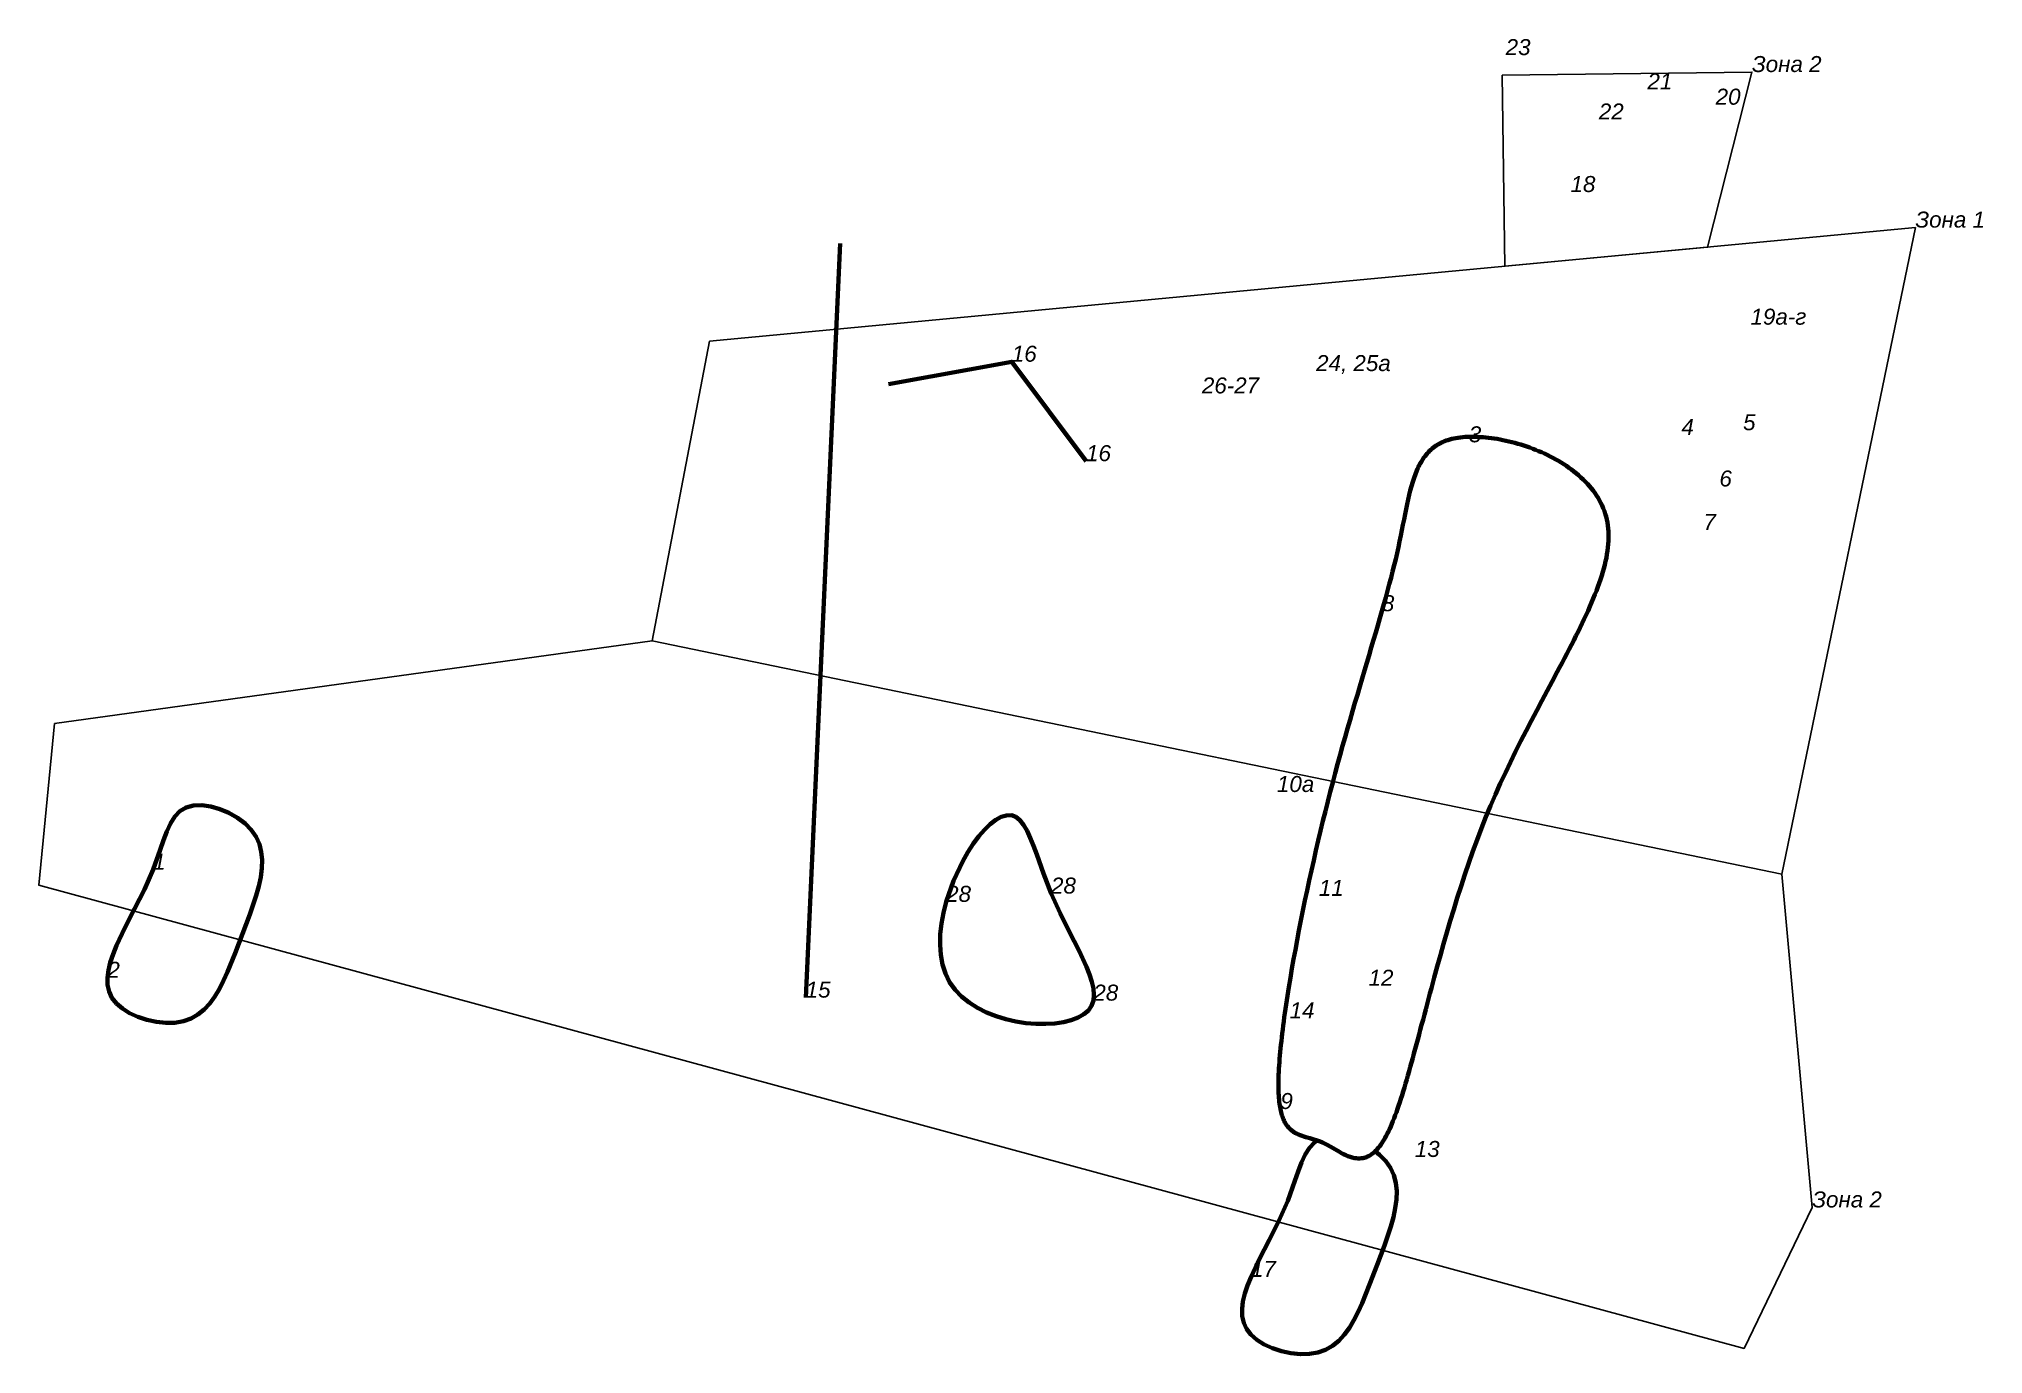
# Model space of a CAD drawing. Header units: metres. Extents: x 3073.1 to 3121.7, y 1684.5 to 1717.4.
import ezdxf

# ---------------------------------------------------------------- set-up
doc = ezdxf.new("R2010")
doc.units = ezdxf.units.M
for name, color, linetype in [('зоны', 6, 'Continuous'), ('контуры', 2, 'Continuous'), ('номера', 3, 'Continuous'), ('полосы', 5, 'Continuous')]:
    doc.layers.add(name, color=color, linetype=linetype)
doc.styles.add('Древний курсив', font='ariali.ttf', dxfattribs={"height": 0.875})

msp = doc.modelspace()

# ---------------------------------------------------------------- linework, layer by layer
at = {"layer": 'зоны'}
msp.add_lwpolyline([(3109.738, 1711.686), (3109.675, 1716.459), (3115.914, 1716.541), (3114.803, 1712.163)], close=True, dxfattribs=at)
for points in [[(3089.869, 1709.815), (3119.998, 1712.653), (3116.663, 1696.492), (3088.432, 1702.319), (3089.869, 1709.815)], [(3117.421, 1688.159), (3116.663, 1696.492), (3088.432, 1702.319), (3073.501, 1700.256), (3073.11, 1696.215), (3115.715, 1684.635), (3117.421, 1688.159)]]:
    msp.add_lwpolyline(points, dxfattribs=at)
at = {"layer": 'контуры', "lineweight": 70}
for points in [[(3106.917, 1690.249), (3106.944, 1690.317), (3106.972, 1690.389), (3107.001, 1690.463), (3107.029, 1690.54), (3107.057, 1690.62), (3107.085, 1690.703), (3107.114, 1690.788), (3107.142, 1690.877), (3107.171, 1690.968), (3107.2, 1691.061), (3107.229, 1691.157), (3107.258, 1691.255), (3107.287, 1691.356), (3107.317, 1691.459), (3107.347, 1691.564), (3107.377, 1691.672), (3107.407, 1691.781), (3107.437, 1691.893), (3107.468, 1692.007), (3107.5, 1692.122), (3107.531, 1692.24), (3107.563, 1692.359), (3107.595, 1692.48), (3107.627, 1692.603), (3107.66, 1692.728), (3107.694, 1692.853), (3107.727, 1692.981), (3107.761, 1693.11), (3107.796, 1693.24), (3107.831, 1693.372), (3107.866, 1693.505), (3107.902, 1693.639), (3107.975, 1693.911), (3108.05, 1694.186), (3108.128, 1694.466), (3108.207, 1694.748), (3108.289, 1695.033), (3108.374, 1695.321), (3108.461, 1695.609), (3108.551, 1695.899), (3108.644, 1696.19), (3108.739, 1696.481), (3108.838, 1696.771), (3108.94, 1697.061), (3109.046, 1697.349), (3109.154, 1697.636), (3109.267, 1697.92), (3109.383, 1698.201), (3109.502, 1698.479), (3109.625, 1698.754), (3109.751, 1699.026), (3109.878, 1699.294), (3110.008, 1699.558), (3110.139, 1699.819), (3110.27, 1700.077), (3110.402, 1700.331), (3110.534, 1700.581), (3110.664, 1700.827), (3110.794, 1701.07), (3110.921, 1701.309), (3111.047, 1701.544), (3111.108, 1701.66), (3111.169, 1701.775), (3111.229, 1701.889), (3111.288, 1702.002), (3111.347, 1702.114), (3111.404, 1702.225), (3111.46, 1702.335), (3111.515, 1702.444), (3111.568, 1702.552), (3111.621, 1702.659), (3111.672, 1702.765), (3111.722, 1702.87), (3111.77, 1702.974), (3111.817, 1703.076), (3111.862, 1703.178), (3111.905, 1703.279), (3111.947, 1703.378), (3111.987, 1703.477), (3112.025, 1703.574), (3112.061, 1703.67), (3112.095, 1703.765), (3112.128, 1703.859), (3112.158, 1703.952), (3112.186, 1704.044), (3112.211, 1704.135), (3112.235, 1704.224), (3112.256, 1704.313), (3112.275, 1704.4), (3112.291, 1704.486), (3112.304, 1704.571), (3112.315, 1704.655), (3112.324, 1704.737), (3112.329, 1704.819), (3112.332, 1704.899), (3112.332, 1704.978), (3112.329, 1705.056), (3112.323, 1705.133), (3112.315, 1705.208), (3112.302, 1705.283), (3112.287, 1705.356), (3112.269, 1705.427), (3112.248, 1705.498), (3112.225, 1705.567), (3112.198, 1705.636), (3112.169, 1705.702), (3112.137, 1705.768), (3112.103, 1705.833), (3112.067, 1705.896), (3112.028, 1705.958), (3111.986, 1706.019), (3111.943, 1706.078), (3111.897, 1706.136), (3111.85, 1706.193), (3111.8, 1706.249), (3111.748, 1706.304), (3111.695, 1706.357), (3111.64, 1706.409), (3111.583, 1706.46), (3111.525, 1706.509), (3111.465, 1706.557), (3111.403, 1706.604), (3111.341, 1706.65), (3111.277, 1706.694), (3111.211, 1706.737), (3111.145, 1706.779), (3111.077, 1706.819), (3111.009, 1706.859), (3110.94, 1706.897), (3110.869, 1706.933), (3110.798, 1706.969), (3110.727, 1707.003), (3110.654, 1707.035), (3110.581, 1707.067), (3110.508, 1707.097), (3110.434, 1707.126), (3110.36, 1707.153), (3110.286, 1707.18), (3110.212, 1707.204), (3110.137, 1707.228), (3110.062, 1707.25), (3109.988, 1707.271), (3109.914, 1707.291), (3109.839, 1707.309), (3109.766, 1707.326), (3109.692, 1707.342), (3109.619, 1707.356), (3109.547, 1707.369), (3109.475, 1707.38), (3109.403, 1707.391), (3109.333, 1707.4), (3109.263, 1707.407), (3109.194, 1707.413), (3109.126, 1707.418), (3109.06, 1707.422), (3108.994, 1707.424), (3108.929, 1707.425), (3108.866, 1707.424), (3108.804, 1707.422), (3108.744, 1707.419), (3108.685, 1707.414), (3108.627, 1707.408), (3108.572, 1707.4), (3108.517, 1707.391), (3108.465, 1707.381), (3108.414, 1707.37), (3108.365, 1707.357), (3108.318, 1707.342), (3108.272, 1707.327), (3108.227, 1707.31), (3108.184, 1707.292), (3108.143, 1707.272), (3108.103, 1707.251), (3108.064, 1707.229), (3108.026, 1707.206), (3107.99, 1707.181), (3107.955, 1707.155), (3107.922, 1707.128), (3107.889, 1707.1), (3107.858, 1707.07), (3107.828, 1707.04), (3107.799, 1707.008), (3107.771, 1706.975), (3107.744, 1706.94), (3107.718, 1706.905), (3107.693, 1706.868), (3107.669, 1706.831), (3107.645, 1706.792), (3107.623, 1706.752), (3107.601, 1706.711), (3107.58, 1706.669), (3107.56, 1706.626), (3107.541, 1706.581), (3107.504, 1706.49), (3107.469, 1706.394), (3107.437, 1706.294), (3107.406, 1706.19), (3107.377, 1706.082), (3107.349, 1705.971), (3107.323, 1705.856), (3107.296, 1705.737), (3107.271, 1705.614), (3107.245, 1705.488), (3107.219, 1705.359), (3107.193, 1705.226), (3107.166, 1705.091), (3107.138, 1704.952), (3107.109, 1704.81), (3107.078, 1704.665), (3107.045, 1704.517), (3107.011, 1704.367), (3106.974, 1704.214), (3106.935, 1704.058), (3106.895, 1703.899), (3106.852, 1703.737), (3106.808, 1703.573), (3106.762, 1703.406), (3106.715, 1703.236), (3106.666, 1703.063), (3106.616, 1702.888), (3106.564, 1702.709), (3106.511, 1702.528), (3106.457, 1702.344), (3106.402, 1702.158), (3106.346, 1701.968), (3106.289, 1701.775), (3106.231, 1701.58), (3106.172, 1701.382), (3106.113, 1701.181), (3106.053, 1700.977), (3105.992, 1700.771), (3105.932, 1700.561), (3105.87, 1700.349), (3105.809, 1700.133), (3105.747, 1699.915), (3105.685, 1699.694), (3105.623, 1699.47), (3105.561, 1699.243), (3105.499, 1699.014), (3105.438, 1698.781), (3105.376, 1698.546), (3105.316, 1698.307), (3105.255, 1698.066), (3105.195, 1697.822), (3105.136, 1697.576), (3105.077, 1697.329), (3105.019, 1697.08), (3104.962, 1696.83), (3104.851, 1696.329), (3104.797, 1696.078), (3104.745, 1695.828), (3104.694, 1695.579), (3104.644, 1695.332), (3104.595, 1695.086), (3104.549, 1694.842), (3104.504, 1694.601), (3104.46, 1694.363), (3104.419, 1694.128), (3104.38, 1693.897), (3104.342, 1693.669), (3104.324, 1693.558), (3104.307, 1693.447), (3104.29, 1693.337), (3104.274, 1693.229), (3104.258, 1693.122), (3104.243, 1693.016), (3104.228, 1692.912), (3104.215, 1692.81), (3104.201, 1692.708), (3104.189, 1692.609), (3104.177, 1692.511), (3104.165, 1692.414), (3104.155, 1692.319), (3104.145, 1692.227), (3104.135, 1692.135), (3104.127, 1692.046), (3104.119, 1691.959), (3104.112, 1691.873), (3104.105, 1691.79), (3104.1, 1691.708), (3104.095, 1691.629), (3104.09, 1691.552), (3104.087, 1691.477), (3104.084, 1691.404), (3104.083, 1691.333), (3104.082, 1691.265), (3104.081, 1691.199), (3104.082, 1691.136), (3104.083, 1691.075), (3104.086, 1691.016), (3104.088, 1690.959), (3104.092, 1690.905), (3104.097, 1690.852), (3104.102, 1690.802), (3104.108, 1690.753), (3104.114, 1690.707), (3104.122, 1690.662), (3104.13, 1690.619), (3104.138, 1690.578), (3104.148, 1690.539), (3104.158, 1690.502), (3104.168, 1690.466), (3104.18, 1690.432), (3104.191, 1690.399), (3104.204, 1690.368), (3104.217, 1690.339), (3104.231, 1690.311), (3104.245, 1690.284), (3104.259, 1690.258), (3104.275, 1690.234), (3104.29, 1690.211), (3104.307, 1690.19), (3104.341, 1690.15), (3104.377, 1690.114), (3104.414, 1690.082), (3104.454, 1690.053), (3104.495, 1690.028), (3104.537, 1690.005), (3104.581, 1689.985), (3104.626, 1689.966), (3104.672, 1689.949), (3104.72, 1689.934), (3104.768, 1689.919), (3104.867, 1689.889), (3104.97, 1689.859), (3105.021, 1689.842), (3105.074, 1689.824), (3105.126, 1689.804), (3105.179, 1689.781), (3105.232, 1689.756), (3105.285, 1689.729), (3105.391, 1689.671), (3105.604, 1689.548), (3105.658, 1689.519), (3105.711, 1689.492), (3105.765, 1689.466), (3105.819, 1689.444), (3105.873, 1689.424), (3105.927, 1689.408), (3105.981, 1689.395), (3106.035, 1689.387), (3106.062, 1689.385), (3106.09, 1689.385), (3106.117, 1689.385), (3106.144, 1689.387), (3106.171, 1689.39), (3106.199, 1689.395), (3106.226, 1689.402), (3106.253, 1689.41), (3106.281, 1689.42), (3106.308, 1689.431), (3106.335, 1689.445), (3106.363, 1689.46), (3106.39, 1689.477), (3106.418, 1689.496), (3106.445, 1689.517), (3106.473, 1689.541), (3106.5, 1689.566), (3106.528, 1689.594), (3106.555, 1689.624), (3106.583, 1689.656), (3106.611, 1689.691), (3106.638, 1689.728), (3106.666, 1689.768), (3106.694, 1689.811), (3106.722, 1689.856), (3106.749, 1689.903), (3106.777, 1689.954), (3106.805, 1690.007), (3106.833, 1690.063), (3106.861, 1690.122), (3106.889, 1690.184), (3106.917, 1690.249)], [(3075.046, 1693.259), (3075.195, 1693.13), (3075.377, 1693.016), (3075.586, 1692.921), (3075.811, 1692.847), (3076.045, 1692.796), (3076.28, 1692.772), (3076.508, 1692.776), (3076.721, 1692.812), (3076.912, 1692.881), (3077.084, 1692.98), (3077.239, 1693.107), (3077.379, 1693.257), (3077.505, 1693.43), (3077.62, 1693.621), (3077.726, 1693.828), (3077.825, 1694.049), (3078.012, 1694.516), (3078.196, 1695.001), (3078.381, 1695.486), (3078.542, 1695.96), (3078.605, 1696.191), (3078.653, 1696.417), (3078.682, 1696.636), (3078.687, 1696.848), (3078.667, 1697.051), (3078.618, 1697.244), (3078.536, 1697.427), (3078.417, 1697.599), (3078.261, 1697.757), (3078.072, 1697.9), (3077.86, 1698.021), (3077.634, 1698.117), (3077.404, 1698.184), (3077.18, 1698.216), (3076.971, 1698.209), (3076.786, 1698.159), (3076.632, 1698.064), (3076.505, 1697.928), (3076.398, 1697.758), (3076.306, 1697.56), (3076.222, 1697.339), (3076.142, 1697.102), (3075.966, 1696.605), (3075.746, 1696.108), (3075.502, 1695.621), (3075.26, 1695.151), (3075.048, 1694.704), (3074.962, 1694.49), (3074.893, 1694.285), (3074.846, 1694.088), (3074.823, 1693.901), (3074.828, 1693.723), (3074.865, 1693.557), (3074.936, 1693.402), (3075.046, 1693.259)], [(3098.4, 1696.005), (3098.209, 1696.505), (3098.042, 1696.982), (3097.962, 1697.201), (3097.882, 1697.401), (3097.8, 1697.577), (3097.714, 1697.726), (3097.621, 1697.842), (3097.52, 1697.922), (3097.408, 1697.962), (3097.286, 1697.96), (3097.157, 1697.92), (3097.021, 1697.845), (3096.881, 1697.738), (3096.74, 1697.601), (3096.598, 1697.438), (3096.458, 1697.251), (3096.323, 1697.043), (3096.194, 1696.818), (3095.962, 1696.326), (3095.779, 1695.798), (3095.712, 1695.527), (3095.662, 1695.257), (3095.633, 1694.989), (3095.627, 1694.727), (3095.644, 1694.473), (3095.689, 1694.231), (3095.762, 1694.003), (3095.865, 1693.793), (3096.001, 1693.602), (3096.164, 1693.431), (3096.353, 1693.279), (3096.561, 1693.147), (3096.787, 1693.034), (3097.025, 1692.94), (3097.271, 1692.865), (3097.522, 1692.808), (3097.774, 1692.769), (3098.023, 1692.749), (3098.264, 1692.745), (3098.494, 1692.76), (3098.708, 1692.792), (3098.903, 1692.84), (3099.076, 1692.906), (3099.22, 1692.988), (3099.334, 1693.086), (3099.413, 1693.2), (3099.458, 1693.329), (3099.473, 1693.473), (3099.46, 1693.631), (3099.422, 1693.801), (3099.364, 1693.983), (3099.288, 1694.175), (3099.093, 1694.59), (3098.863, 1695.038), (3098.624, 1695.512), (3098.4, 1696.005)], [(3106.497, 1689.563), (3106.473, 1689.541), (3106.445, 1689.517), (3106.418, 1689.496), (3106.39, 1689.477), (3106.363, 1689.46), (3106.335, 1689.445), (3106.308, 1689.431), (3106.281, 1689.42), (3106.253, 1689.41), (3106.226, 1689.402), (3106.199, 1689.395), (3106.171, 1689.39), (3106.144, 1689.387), (3106.117, 1689.385), (3106.09, 1689.385), (3106.062, 1689.385), (3106.035, 1689.387), (3105.981, 1689.395), (3105.927, 1689.408), (3105.873, 1689.424), (3105.819, 1689.444), (3105.765, 1689.466), (3105.711, 1689.492), (3105.658, 1689.519), (3105.604, 1689.548), (3105.391, 1689.671), (3105.285, 1689.729), (3105.232, 1689.756), (3105.179, 1689.781), (3105.126, 1689.804), (3105.074, 1689.824), (3105.055, 1689.83), (3104.981, 1689.785), (3104.854, 1689.649), (3104.747, 1689.479), (3104.655, 1689.28), (3104.571, 1689.059), (3104.491, 1688.823), (3104.315, 1688.326), (3104.095, 1687.828), (3103.851, 1687.341), (3103.609, 1686.871), (3103.397, 1686.424), (3103.311, 1686.211), (3103.242, 1686.005), (3103.195, 1685.809), (3103.172, 1685.621), (3103.177, 1685.444), (3103.214, 1685.277), (3103.285, 1685.122), (3103.394, 1684.98), (3103.544, 1684.85), (3103.726, 1684.737), (3103.934, 1684.642), (3104.16, 1684.567), (3104.394, 1684.517), (3104.629, 1684.492), (3104.857, 1684.497), (3105.07, 1684.533), (3105.261, 1684.602), (3105.433, 1684.701), (3105.588, 1684.827), (3105.727, 1684.978), (3105.854, 1685.15), (3105.969, 1685.342), (3106.075, 1685.549), (3106.174, 1685.769), (3106.36, 1686.237), (3106.545, 1686.722), (3106.729, 1687.206), (3106.891, 1687.681), (3106.954, 1687.912), (3107.002, 1688.137), (3107.031, 1688.356), (3107.036, 1688.568), (3107.016, 1688.771), (3106.967, 1688.965), (3106.885, 1689.148), (3106.766, 1689.319), (3106.61, 1689.478)]]:
    msp.add_lwpolyline(points, close=True, dxfattribs=at)
at = {"layer": 'полосы', "lineweight": 70}
for points in [[(3092.269, 1693.404), (3093.134, 1712.253)], [(3099.275, 1706.814), (3097.419, 1709.3), (3094.336, 1708.74)]]:
    msp.add_lwpolyline(points, dxfattribs=at)

# ---------------------------------------------------------------- texts
at = {"layer": 'зоны', "style": 'Древний курсив'}
for s, p in [('Зона 2', (3115.914, 1716.541)), ('Зона 1', (3119.998, 1712.653)), ('Зона 2', (3117.421, 1688.159))]:
    msp.add_text(s, height=0.4, dxfattribs=at).set_placement(p)
at = {"layer": 'номера', "linetype": 'ByBlock', "style": 'Древний курсив'}
for s, p in [('23', (3109.759, 1716.964)), ('21', (3113.302, 1716.11)), ('20', (3115.006, 1715.725)), ('22', (3112.087, 1715.355)), ('18', (3111.38, 1713.542, 136.619)), ('19а-г', (3115.877, 1710.226)), ('16', (3097.419, 1709.3)), ('24, 25а', (3105.023, 1709.065)), ('26-27', (3102.169, 1708.507)), ('3', (3108.838, 1707.285, 136.619)), ('4', (3114.151, 1707.47, 136.619)), ('5', (3115.691, 1707.587, 136.619)), ('16', (3099.275, 1706.814)), ('6', (3115.1, 1706.181, 136.619)), ('7', (3114.7, 1705.091, 136.619)), ('8', (3106.666, 1703.063)), ('10а', (3104.044, 1698.544, 136.619)), ('1', (3075.966, 1696.605)), ('28', (3098.4, 1696.005)), ('28', (3095.779, 1695.798)), ('11', (3105.091, 1695.948, 136.619)), ('2', (3074.823, 1693.901)), ('12', (3106.333, 1693.701, 136.619)), ('15', (3092.269, 1693.404)), ('28', (3099.458, 1693.329)), ('14', (3104.361, 1692.888, 136.619)), ('9', (3104.13, 1690.619)), ('13', (3107.489, 1689.421, 136.619)), ('17', (3103.397, 1686.424))]:
    msp.add_text(s, height=0.4, dxfattribs=at).set_placement(p)

doc.saveas('drawing.dxf')
